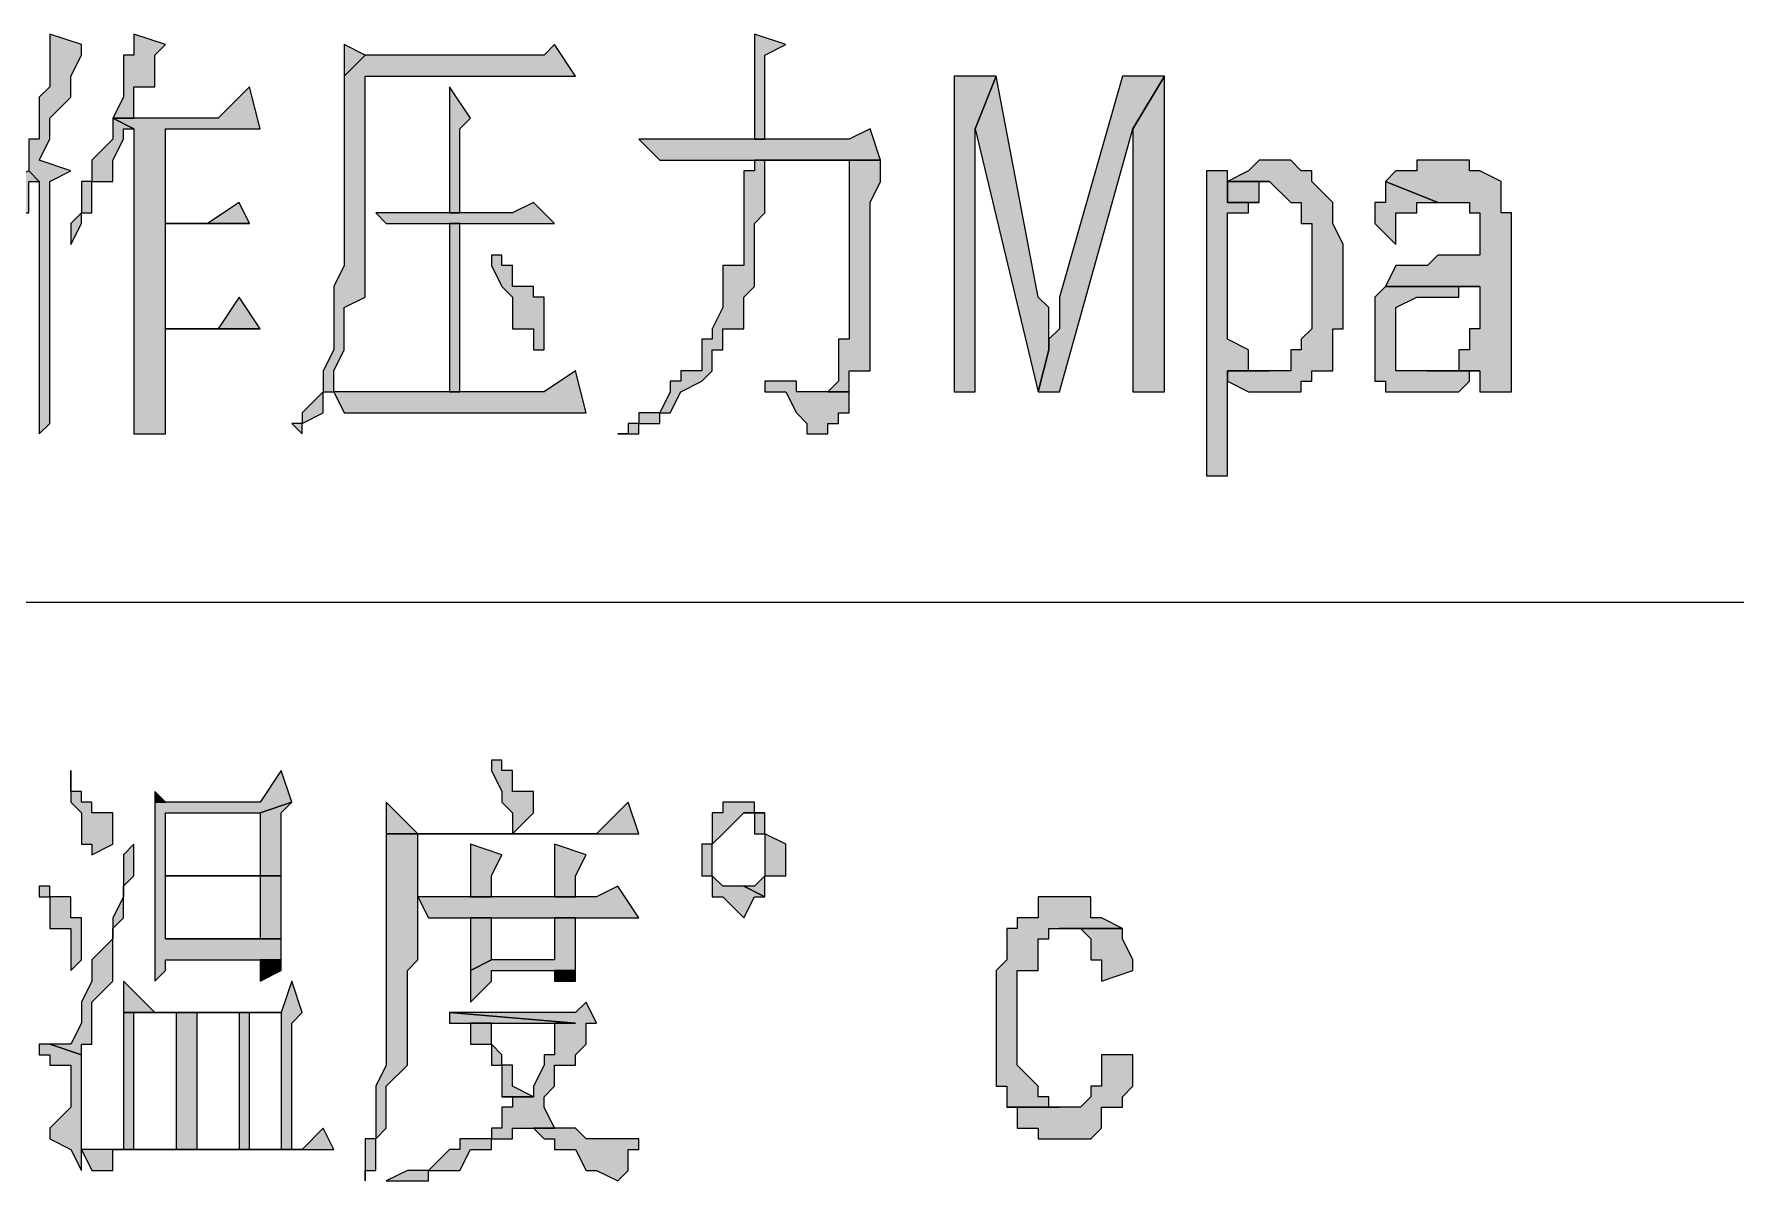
# Model space of a CAD drawing. Header units: millimetres. Extents: x 20 to 821, y 1 to 1134.
# Drawn here: x 584.73 to 613.86, y 1074.74 to 1094.36 of the extents above; entities that cross this region are included whole.
import ezdxf

# ---------------------------------------------------------------- set-up
doc = ezdxf.new("R2010")
doc.units = ezdxf.units.MM
doc.layers.add('1', color=7, linetype='Continuous')

msp = doc.modelspace()

# ---------------------------------------------------------------- hatches: boundary and pattern name
h = msp.add_hatch(color=0)
h.dxf.hatch_style = 2
h.paths.add_polyline_path([(585, 1094.361732), (585, 1093.461732), (584.82, 1093.281732), (584.82, 1092.561732), (584.64, 1092.561732), (584.64, 1092.021732), (584.82, 1091.841732), (584.82, 1087.881732), (584.82, 1087.701732), (584.82, 1087.521732), (585, 1087.701732), (585, 1091.841732), (585.36, 1092.021732), (584.82, 1092.201732), (585, 1092.561732), (585, 1092.921732), (585.36, 1093.281732), (585.36, 1093.641732), (585.54, 1094.001732), (585.54, 1094.181732)])
h = msp.add_hatch(color=0)
h.dxf.hatch_style = 2
h.paths.add_polyline_path([(586.44, 1094.361732), (586.44, 1094.001732), (586.26, 1094.001732), (586.26, 1093.281732), (586.08, 1092.921732), (586.44, 1092.921732), (586.44, 1093.281732), (586.44, 1093.461732), (586.8, 1093.461732), (586.8, 1094.001732), (586.98, 1094.181732)])
h = msp.add_hatch(color=0)
h.dxf.hatch_style = 2
h.paths.add_polyline_path([(597.06, 1094.361732), (597.06, 1092.561732), (597.24, 1092.561732), (597.24, 1094.001732), (597.6, 1094.181732)])
h = msp.add_hatch(color=0)
h.dxf.hatch_style = 2
h.paths.add_polyline_path([(593.64, 1094.181732), (593.46, 1094.001732), (590.4, 1094.001732), (590.04, 1093.641732), (590.04, 1090.401732), (589.86, 1090.041732), (589.86, 1088.961732), (589.68, 1088.601732), (589.68, 1088.421732), (589.68, 1088.241732), (589.32, 1087.881732), (589.32, 1087.701732), (589.14, 1087.701732), (589.32, 1087.521732), (589.32, 1087.701732), (589.68, 1087.881732), (589.68, 1088.241732), (589.86, 1088.241732), (589.86, 1088.601732), (590.04, 1088.961732), (590.04, 1089.681732), (590.4, 1089.861732), (590.4, 1093.641732), (594, 1093.641732)])
h = msp.add_hatch(color=0)
h.dxf.hatch_style = 2
h.paths.add_polyline_path([(590.04, 1094.181732), (590.04, 1093.641732), (590.4, 1094.001732)])
h = msp.add_hatch(color=0)
h.dxf.hatch_style = 2
h.paths.add_polyline_path([(601.2, 1093.641732), (600.48, 1093.641732), (600.48, 1088.241732), (600.84, 1088.241732), (600.84, 1092.741732)])
h = msp.add_hatch(color=0)
h.dxf.hatch_style = 2
h.paths.add_polyline_path([(601.2, 1093.641732), (600.84, 1092.741732), (601.92, 1088.241732), (602.1, 1088.961732), (602.1, 1089.681732), (601.92, 1089.861732)])
h = msp.add_hatch(color=0)
h.dxf.hatch_style = 2
h.paths.add_polyline_path([(604.08, 1093.641732), (603.36, 1093.641732), (602.28, 1089.861732), (602.28, 1089.321732), (602.1, 1089.141732), (602.1, 1088.961732), (601.92, 1088.241732), (602.28, 1088.241732), (603.54, 1092.741732)])
h = msp.add_hatch(color=0)
h.dxf.hatch_style = 2
h.paths.add_polyline_path([(604.08, 1093.641732), (603.54, 1092.741732), (603.54, 1088.241732), (604.08, 1088.241732)])
h = msp.add_hatch(color=0)
h.dxf.hatch_style = 2
h.paths.add_polyline_path([(588.42, 1093.461732), (587.88, 1092.921732), (586.08, 1092.921732), (586.44, 1092.741732), (586.44, 1087.521732), (586.98, 1087.521732), (586.98, 1089.321732), (588.6, 1089.321732), (586.98, 1089.321732), (586.98, 1091.121732), (588.42, 1091.121732), (586.98, 1091.121732), (586.98, 1092.741732), (588.6, 1092.741732)])
h = msp.add_hatch(color=0)
h.dxf.hatch_style = 2
h.paths.add_polyline_path([(591.84, 1093.461732), (591.84, 1091.301732), (592.02, 1091.301732), (592.02, 1092.741732), (592.2, 1092.921732)])
h = msp.add_hatch(color=0)
h.dxf.hatch_style = 2
h.paths.add_polyline_path([(586.08, 1092.921732), (586.08, 1092.561732), (585.72, 1092.201732), (585.72, 1091.841732), (585.54, 1091.841732), (585.54, 1091.301732), (585.36, 1091.121732), (585.36, 1090.761732), (585.54, 1091.121732), (585.54, 1091.301732), (585.72, 1091.301732), (585.72, 1091.841732), (586.08, 1091.841732), (586.08, 1092.201732), (586.26, 1092.561732), (586.26, 1092.741732), (586.44, 1092.741732)])
h = msp.add_hatch(color=0)
h.dxf.hatch_style = 2
h.paths.add_polyline_path([(599.04, 1092.741732), (598.68, 1092.561732), (595.08, 1092.561732), (595.44, 1092.201732), (599.22, 1092.201732)])
h = msp.add_hatch(color=0)
h.dxf.hatch_style = 2
h.paths.add_polyline_path([(597.06, 1092.201732), (597.06, 1092.021732), (596.88, 1092.021732), (596.88, 1090.401732), (596.52, 1090.401732), (596.52, 1089.681732), (596.34, 1089.321732), (596.34, 1089.141732), (596.16, 1089.141732), (596.16, 1088.601732), (595.8, 1088.601732), (595.8, 1088.421732), (595.62, 1088.421732), (595.62, 1088.241732), (595.44, 1087.881732), (595.08, 1087.881732), (595.08, 1087.701732), (594.9, 1087.701732), (594.9, 1087.521732), (594.72, 1087.521732), (594.9, 1087.521732), (595.08, 1087.521732), (595.08, 1087.701732), (595.44, 1087.701732), (595.44, 1087.881732), (595.62, 1087.881732), (595.8, 1088.241732), (596.16, 1088.421732), (596.34, 1088.601732), (596.34, 1088.961732), (596.52, 1088.961732), (596.52, 1089.321732), (596.88, 1089.321732), (596.88, 1089.861732), (597.06, 1090.041732), (597.06, 1091.121732), (597.24, 1091.301732), (597.24, 1092.201732), (598.68, 1092.201732)])
h = msp.add_hatch(color=0)
h.dxf.hatch_style = 2
h.paths.add_polyline_path([(599.22, 1092.201732), (597.06, 1092.201732), (598.68, 1092.201732), (598.68, 1089.141732), (598.5, 1089.141732), (598.5, 1088.421732), (598.32, 1088.241732), (598.68, 1088.241732), (598.68, 1088.421732), (598.68, 1088.601732), (599.04, 1088.601732), (599.04, 1091.481732), (599.22, 1091.841732)])
h = msp.add_hatch(color=0)
h.dxf.hatch_style = 2
h.paths.add_polyline_path([(605.88, 1092.201732), (605.7, 1092.201732), (605.52, 1092.021732), (605.16, 1091.841732), (605.88, 1091.841732), (606.24, 1091.481732), (606.42, 1091.481732), (606.42, 1091.301732), (606.42, 1091.121732), (606.6, 1091.121732), (606.6, 1089.861732), (606.6, 1089.681732), (606.6, 1089.321732), (606.42, 1089.141732), (606.42, 1088.961732), (606.24, 1088.961732), (606.24, 1088.601732), (605.88, 1088.601732), (605.16, 1088.601732), (605.16, 1088.421732), (605.52, 1088.241732), (606.42, 1088.241732), (606.42, 1088.421732), (606.6, 1088.421732), (606.6, 1088.601732), (606.96, 1088.601732), (606.96, 1088.961732), (606.96, 1089.321732), (607.14, 1089.321732), (607.14, 1090.761732), (606.96, 1091.121732), (606.96, 1091.481732), (606.6, 1091.841732), (606.6, 1092.021732), (606.42, 1092.021732), (606.24, 1092.201732)])
h = msp.add_hatch(color=0)
h.dxf.hatch_style = 2
h.paths.add_polyline_path([(608.76, 1092.201732), (608.4, 1092.201732), (608.4, 1092.021732), (608.04, 1092.021732), (607.86, 1091.841732), (608.76, 1091.481732), (609.3, 1091.481732), (609.3, 1091.301732), (609.48, 1091.301732), (609.48, 1091.121732), (609.48, 1090.581732), (609.3, 1090.581732), (608.76, 1090.581732), (608.58, 1090.401732), (608.04, 1090.401732), (607.86, 1090.041732), (609.48, 1090.041732), (609.48, 1089.861732), (609.48, 1089.321732), (609.3, 1089.321732), (609.3, 1088.961732), (609.12, 1088.961732), (609.12, 1088.601732), (608.76, 1088.601732), (609.48, 1088.601732), (609.48, 1088.421732), (609.48, 1088.241732), (610.02, 1088.241732), (610.02, 1091.301732), (609.84, 1091.301732), (609.84, 1091.841732), (609.48, 1092.021732), (609.3, 1092.021732), (609.3, 1092.201732)])
h = msp.add_hatch(color=0)
h.dxf.hatch_style = 2
h.paths.add_polyline_path([(584.64, 1092.021732), (584.28, 1091.841732), (584.28, 1091.301732), (584.1, 1091.301732), (584.1, 1090.761732), (583.92, 1090.761732), (583.92, 1090.581732), (584.1, 1090.581732), (584.1, 1090.761732), (584.28, 1090.761732), (584.28, 1091.301732), (584.64, 1091.301732), (584.64, 1091.841732), (584.82, 1091.841732)])
h = msp.add_hatch(color=0)
h.dxf.hatch_style = 2
h.paths.add_polyline_path([(605.16, 1092.021732), (604.8, 1092.021732), (604.8, 1086.801732), (605.16, 1086.801732), (605.16, 1088.601732), (605.88, 1088.601732), (605.7, 1088.601732), (605.52, 1088.601732), (605.52, 1088.961732), (605.16, 1089.141732), (605.16, 1091.301732), (605.52, 1091.301732), (605.52, 1091.481732), (605.7, 1091.481732), (605.16, 1091.481732)])
h = msp.add_hatch(color=0)
h.dxf.hatch_style = 2
h.paths.add_polyline_path([(605.16, 1091.841732), (605.16, 1091.481732), (605.7, 1091.481732), (605.7, 1091.841732), (605.88, 1091.841732)])
h = msp.add_hatch(color=0)
h.dxf.hatch_style = 2
h.paths.add_polyline_path([(607.86, 1091.841732), (607.86, 1091.481732), (607.68, 1091.481732), (607.68, 1091.121732), (608.04, 1090.761732), (608.04, 1091.301732), (608.4, 1091.301732), (608.4, 1091.481732), (608.58, 1091.481732), (608.76, 1091.481732)])
h = msp.add_hatch(color=0)
h.dxf.hatch_style = 2
h.paths.add_polyline_path([(588.24, 1091.481732), (587.7, 1091.121732), (586.98, 1091.121732), (588.42, 1091.121732)])
h = msp.add_hatch(color=0)
h.dxf.hatch_style = 2
h.paths.add_polyline_path([(593.28, 1091.481732), (592.92, 1091.301732), (590.58, 1091.301732), (590.76, 1091.121732), (593.64, 1091.121732)])
h = msp.add_hatch(color=0)
h.dxf.hatch_style = 2
h.paths.add_polyline_path([(591.84, 1088.241732), (592.02, 1088.241732), (592.02, 1091.121732), (591.84, 1091.121732)])
h = msp.add_hatch(color=0)
h.dxf.hatch_style = 2
h.paths.add_polyline_path([(592.56, 1090.581732), (592.56, 1090.401732), (592.74, 1090.041732), (592.92, 1089.861732), (592.92, 1089.321732), (593.28, 1089.321732), (593.28, 1088.961732), (593.46, 1088.961732), (593.46, 1089.861732), (593.28, 1089.861732), (593.28, 1090.041732), (592.92, 1090.041732), (592.92, 1090.401732), (592.74, 1090.401732), (592.74, 1090.581732)])
h = msp.add_hatch(color=0)
h.dxf.hatch_style = 2
h.paths.add_polyline_path([(588.24, 1089.861732), (587.88, 1089.321732), (586.98, 1089.321732), (588.6, 1089.321732)])
h = msp.add_hatch(color=0)
h.dxf.hatch_style = 2
h.paths.add_polyline_path([(607.86, 1090.041732), (607.68, 1089.861732), (607.68, 1088.421732), (607.86, 1088.421732), (607.86, 1088.241732), (608.04, 1088.241732), (608.76, 1088.241732), (609.12, 1088.241732), (609.3, 1088.421732), (609.3, 1088.601732), (608.58, 1088.601732), (608.04, 1088.601732), (608.04, 1088.961732), (608.04, 1089.681732), (608.4, 1089.861732), (609.12, 1089.861732), (609.12, 1090.041732), (609.48, 1090.041732)])
h = msp.add_hatch(color=0)
h.dxf.hatch_style = 2
h.paths.add_polyline_path([(594, 1088.601732), (593.46, 1088.241732), (589.86, 1088.241732), (590.04, 1087.881732), (594.18, 1087.881732)])
h = msp.add_hatch(color=0)
h.dxf.hatch_style = 2
h.paths.add_polyline_path([(597.24, 1088.421732), (597.24, 1088.241732), (597.6, 1088.241732), (597.78, 1087.881732), (597.96, 1087.701732), (597.96, 1087.521732), (598.32, 1087.521732), (598.32, 1087.701732), (598.5, 1087.701732), (598.5, 1087.881732), (598.68, 1087.881732), (598.68, 1088.241732), (598.32, 1088.241732), (597.78, 1088.241732), (597.78, 1088.421732)])
h = msp.add_hatch(color=0)
h.dxf.hatch_style = 2
h.paths.add_polyline_path([(608.76, 1088.601732), (608.58, 1088.601732), (609.3, 1088.601732), (609.48, 1088.601732)])
h = msp.add_hatch(color=0)
h.dxf.hatch_style = 2
h.paths.add_polyline_path([(585.36, 1081.761732), (585.36, 1081.221732), (585.54, 1081.041732), (585.54, 1080.501732), (585.72, 1080.501732), (585.72, 1080.321732), (586.08, 1080.501732), (586.08, 1081.041732), (585.72, 1081.041732), (585.72, 1081.221732), (585.54, 1081.221732), (585.54, 1081.401732), (585.36, 1081.401732)])
h = msp.add_hatch(color=0)
h.dxf.hatch_style = 2
h.paths.add_polyline_path([(588.96, 1081.761732), (588.6, 1081.221732), (586.8, 1081.221732), (586.8, 1081.041732), (586.8, 1078.161732), (586.98, 1078.341732), (586.98, 1078.521732), (588.6, 1078.521732), (588.96, 1078.521732), (588.96, 1078.881732), (586.98, 1078.881732), (586.98, 1079.961732), (588.96, 1079.961732), (586.98, 1079.961732), (586.98, 1081.041732), (588.6, 1081.041732), (589.14, 1081.221732)])
h = msp.add_hatch(color=0)
h.dxf.hatch_style = 2
h.paths.add_polyline_path([(592.56, 1081.941732), (592.56, 1081.761732), (592.74, 1081.401732), (592.74, 1081.221732), (592.92, 1081.041732), (592.92, 1080.681732), (593.28, 1081.041732), (593.28, 1081.401732), (592.92, 1081.401732), (592.92, 1081.761732), (592.74, 1081.761732), (592.74, 1081.941732)])
h = msp.add_hatch(color=0)
h.dxf.hatch_style = 2
h.paths.add_polyline_path([(586.8, 1081.401732), (586.8, 1081.221732), (586.98, 1081.221732)])
h = msp.add_hatch(color=0)
h.dxf.hatch_style = 2
h.paths.add_polyline_path([(589.14, 1081.221732), (588.6, 1081.041732), (588.6, 1079.961732), (586.98, 1079.961732), (588.96, 1079.961732), (588.96, 1080.321732), (588.96, 1081.041732)])
h = msp.add_hatch(color=0)
h.dxf.hatch_style = 2
h.paths.add_polyline_path([(594.9, 1081.221732), (594.36, 1080.681732), (590.76, 1080.681732), (590.76, 1080.501732), (590.76, 1077.441732), (590.76, 1077.081732), (590.76, 1076.721732), (590.58, 1076.361732), (590.58, 1075.461732), (590.4, 1075.461732), (590.4, 1074.741732), (590.4, 1074.921732), (590.58, 1074.921732), (590.58, 1075.281732), (590.58, 1075.461732), (590.76, 1075.641732), (590.76, 1076.361732), (591.12, 1076.721732), (591.12, 1078.341732), (591.3, 1078.521732), (591.3, 1080.681732), (595.08, 1080.681732)])
h = msp.add_hatch(color=0)
h.dxf.hatch_style = 2
h.paths.add_polyline_path([(590.76, 1081.221732), (590.76, 1080.681732), (591.3, 1080.681732)])
h = msp.add_hatch(color=0)
h.dxf.hatch_style = 2
h.paths.add_polyline_path([(596.88, 1081.221732), (596.52, 1081.221732), (596.52, 1081.041732), (596.34, 1081.041732), (596.34, 1080.681732), (596.34, 1080.501732), (596.16, 1080.501732), (596.16, 1079.961732), (596.34, 1079.961732), (596.34, 1079.601732), (596.52, 1079.601732), (596.88, 1079.241732), (597.06, 1079.601732), (597.24, 1079.601732), (596.88, 1079.781732), (596.52, 1079.781732), (596.34, 1079.961732), (596.34, 1080.501732), (596.52, 1080.681732), (596.88, 1081.041732), (597.24, 1081.041732), (597.06, 1081.041732), (597.06, 1081.221732)])
h = msp.add_hatch(color=0)
h.dxf.hatch_style = 2
h.paths.add_polyline_path([(597.24, 1081.041732), (596.88, 1081.041732), (597.06, 1081.041732), (597.06, 1080.681732), (597.24, 1080.681732), (597.24, 1079.961732), (597.06, 1079.781732), (596.88, 1079.781732), (597.24, 1079.601732), (597.24, 1079.961732), (597.6, 1079.961732), (597.6, 1080.501732), (597.24, 1080.681732)])
h = msp.add_hatch(color=0)
h.dxf.hatch_style = 2
h.paths.add_polyline_path([(586.44, 1080.501732), (586.26, 1080.321732), (586.26, 1079.601732), (586.08, 1079.241732), (586.08, 1078.881732), (585.72, 1078.521732), (585.72, 1078.161732), (585.54, 1077.801732), (585.54, 1077.441732), (585.36, 1077.081732), (585, 1077.081732), (585.54, 1076.901732), (585.54, 1077.081732), (585.72, 1077.081732), (585.72, 1077.801732), (586.08, 1078.161732), (586.08, 1079.061732), (586.26, 1079.241732), (586.26, 1079.781732), (586.44, 1079.961732)])
h = msp.add_hatch(color=0)
h.dxf.hatch_style = 2
h.paths.add_polyline_path([(592.2, 1080.501732), (592.2, 1079.601732), (592.56, 1079.601732), (592.56, 1079.961732), (592.74, 1080.321732)])
h = msp.add_hatch(color=0)
h.dxf.hatch_style = 2
h.paths.add_polyline_path([(593.64, 1080.501732), (593.64, 1079.601732), (594, 1079.601732), (594, 1079.961732), (594.18, 1080.321732)])
h = msp.add_hatch(color=0)
h.dxf.hatch_style = 2
h.paths.add_polyline_path([(588.96, 1079.961732), (588.6, 1079.961732), (588.6, 1078.881732), (586.98, 1078.881732), (588.96, 1078.881732)])
h = msp.add_hatch(color=0)
h.dxf.hatch_style = 2
h.paths.add_polyline_path([(584.82, 1079.781732), (584.82, 1079.601732), (585, 1079.601732), (585, 1079.061732), (585.36, 1079.061732), (585.36, 1078.341732), (585.54, 1078.521732), (585.54, 1079.241732), (585.36, 1079.241732), (585.36, 1079.601732), (585, 1079.601732), (585, 1079.781732)])
h = msp.add_hatch(color=0)
h.dxf.hatch_style = 2
h.paths.add_polyline_path([(594.72, 1079.781732), (594.36, 1079.601732), (591.3, 1079.601732), (591.48, 1079.241732), (595.08, 1079.241732)])
h = msp.add_hatch(color=0)
h.dxf.hatch_style = 2
h.paths.add_polyline_path([(602.28, 1079.601732), (601.92, 1079.601732), (601.92, 1079.241732), (601.56, 1079.241732), (601.56, 1079.061732), (601.38, 1079.061732), (601.38, 1078.881732), (601.38, 1078.521732), (601.2, 1078.341732), (601.2, 1076.721732), (601.2, 1076.361732), (601.38, 1076.361732), (601.38, 1076.181732), (601.38, 1076.001732), (602.28, 1076.001732), (602.1, 1076.001732), (602.1, 1076.181732), (601.92, 1076.181732), (601.92, 1076.361732), (601.56, 1076.721732), (601.56, 1078.341732), (601.92, 1078.341732), (601.92, 1078.881732), (602.1, 1078.881732), (602.1, 1079.061732), (602.28, 1079.061732), (603.36, 1079.061732), (603, 1079.241732), (602.82, 1079.241732), (602.82, 1079.601732)])
h = msp.add_hatch(color=0)
h.dxf.hatch_style = 2
h.paths.add_polyline_path([(592.56, 1079.241732), (592.2, 1079.241732), (592.2, 1079.061732), (592.2, 1078.341732), (592.56, 1078.521732)])
h = msp.add_hatch(color=0)
h.dxf.hatch_style = 2
h.paths.add_polyline_path([(594, 1079.241732), (593.64, 1079.241732), (593.64, 1078.521732), (592.56, 1078.521732), (592.2, 1078.341732), (592.2, 1077.801732), (592.56, 1078.161732), (592.56, 1078.341732), (593.64, 1078.341732), (594, 1078.341732), (594, 1078.521732)])
h = msp.add_hatch(color=0)
h.dxf.hatch_style = 2
h.paths.add_polyline_path([(603.36, 1079.061732), (602.28, 1079.061732), (602.64, 1079.061732), (602.82, 1078.881732), (602.82, 1078.521732), (603, 1078.521732), (603, 1078.161732), (603.54, 1078.341732), (603.54, 1078.521732), (603.36, 1078.881732)])
h = msp.add_hatch(color=0)
h.dxf.hatch_style = 2
h.paths.add_polyline_path([(588.96, 1078.521732), (588.6, 1078.521732), (588.6, 1078.161732), (588.96, 1078.341732)])
h = msp.add_hatch(color=0)
h.dxf.hatch_style = 2
h.paths.add_polyline_path([(594, 1078.341732), (593.64, 1078.341732), (593.64, 1078.161732), (594, 1078.161732)])
h = msp.add_hatch(color=0)
h.dxf.hatch_style = 2
h.paths.add_polyline_path([(586.26, 1078.161732), (586.26, 1077.621732), (586.8, 1077.621732)])
h = msp.add_hatch(color=0)
h.dxf.hatch_style = 2
h.paths.add_polyline_path([(589.14, 1078.161732), (588.96, 1077.621732), (586.26, 1077.621732), (588.96, 1077.621732), (588.96, 1075.281732), (589.14, 1075.281732), (589.14, 1077.441732), (589.32, 1077.621732)])
h = msp.add_hatch(color=0)
h.dxf.hatch_style = 2
h.paths.add_polyline_path([(587.52, 1077.621732), (587.16, 1077.621732), (587.16, 1075.281732), (586.26, 1075.281732), (587.52, 1075.281732)])
h = msp.add_hatch(color=0)
h.dxf.hatch_style = 2
h.paths.add_polyline_path([(588.42, 1077.621732), (588.24, 1077.621732), (588.24, 1075.281732), (586.26, 1075.281732), (588.42, 1075.281732)])
h = msp.add_hatch(color=0)
h.dxf.hatch_style = 2
h.paths.add_polyline_path([(586.26, 1077.621732), (586.26, 1075.281732), (586.44, 1075.281732), (586.44, 1077.621732), (587.16, 1077.621732), (588.96, 1077.621732)])
h = msp.add_hatch(color=0)
h.dxf.hatch_style = 2
h.paths.add_polyline_path([(594.18, 1077.801732), (594, 1077.621732), (591.84, 1077.621732), (594, 1077.441732), (593.64, 1077.441732), (593.64, 1077.081732), (593.64, 1076.901732), (593.46, 1076.901732), (593.46, 1076.721732), (593.28, 1076.361732), (593.28, 1076.181732), (592.74, 1076.181732), (592.92, 1076.181732), (592.92, 1076.001732), (592.74, 1076.001732), (592.74, 1075.641732), (592.56, 1075.641732), (592.56, 1075.461732), (592.02, 1075.461732), (592.02, 1075.281732), (591.84, 1075.281732), (591.48, 1074.921732), (591.12, 1074.921732), (590.76, 1074.741732), (591.48, 1074.741732), (591.48, 1074.921732), (592.02, 1074.921732), (592.2, 1075.281732), (592.56, 1075.281732), (592.56, 1075.461732), (592.92, 1075.461732), (592.92, 1075.641732), (593.64, 1075.641732), (593.46, 1076.001732), (593.46, 1076.181732), (593.64, 1076.361732), (593.64, 1076.721732), (594, 1076.721732), (594, 1076.901732), (594.18, 1077.081732), (594.18, 1077.441732), (594.36, 1077.441732)])
h = msp.add_hatch(color=0)
h.dxf.hatch_style = 2
h.paths.add_polyline_path([(591.84, 1077.621732), (591.84, 1077.441732), (592.02, 1077.441732), (594, 1077.441732)])
h = msp.add_hatch(color=0)
h.dxf.hatch_style = 2
h.paths.add_polyline_path([(592.56, 1077.441732), (592.2, 1077.441732), (592.2, 1077.081732), (592.56, 1077.081732), (592.56, 1076.901732), (592.56, 1076.721732), (592.74, 1076.721732), (592.74, 1076.181732), (593.28, 1076.181732), (592.92, 1076.361732), (592.92, 1076.721732), (592.74, 1076.721732), (592.74, 1076.901732), (592.56, 1077.081732)])
h = msp.add_hatch(color=0)
h.dxf.hatch_style = 2
h.paths.add_polyline_path([(584.82, 1077.081732), (584.82, 1076.901732), (585, 1076.901732), (585, 1076.721732), (585.36, 1076.721732), (585.36, 1076.001732), (585, 1075.641732), (585, 1075.461732), (585.36, 1075.281732), (585.54, 1074.921732), (585.54, 1075.641732), (585.54, 1076.001732), (585.54, 1076.901732), (585, 1077.081732)])
h = msp.add_hatch(color=0)
h.dxf.hatch_style = 2
h.paths.add_polyline_path([(603, 1076.901732), (603, 1076.361732), (602.82, 1076.361732), (602.82, 1076.181732), (602.64, 1076.001732), (601.38, 1076.001732), (601.56, 1076.001732), (601.56, 1075.641732), (601.92, 1075.641732), (601.92, 1075.461732), (602.1, 1075.461732), (602.82, 1075.461732), (603, 1075.641732), (603, 1076.001732), (603.36, 1076.001732), (603.36, 1076.181732), (603.54, 1076.361732), (603.54, 1076.901732)])
h = msp.add_hatch(color=0)
h.dxf.hatch_style = 2
h.paths.add_polyline_path([(589.68, 1075.641732), (589.32, 1075.281732), (585.54, 1075.281732), (585.72, 1074.921732), (586.08, 1074.921732), (586.08, 1075.281732), (589.86, 1075.281732)])
h = msp.add_hatch(color=0)
h.dxf.hatch_style = 2
h.paths.add_polyline_path([(593.64, 1075.641732), (593.28, 1075.641732), (593.46, 1075.461732), (593.64, 1075.461732), (593.64, 1075.281732), (594, 1075.281732), (594.18, 1074.921732), (594.36, 1074.921732), (594.72, 1074.741732), (594.9, 1074.921732), (594.9, 1075.281732), (595.08, 1075.281732), (595.08, 1075.461732), (594.9, 1075.461732), (594.72, 1075.461732), (594.18, 1075.461732), (594, 1075.641732)])

# ---------------------------------------------------------------- linework, layer by layer
at = {"layer": '1', "color": 0, "lineweight": 5}
for points in [[(585, 1094.361732), (585, 1093.461732), (584.82, 1093.281732), (584.82, 1092.561732), (584.64, 1092.561732), (584.64, 1092.021732), (584.82, 1091.841732), (584.82, 1087.881732), (584.82, 1087.701732), (584.82, 1087.521732), (585, 1087.701732), (585, 1091.841732), (585.36, 1092.021732), (584.82, 1092.201732), (585, 1092.561732), (585, 1092.921732), (585.36, 1093.281732), (585.36, 1093.641732), (585.54, 1094.001732), (585.54, 1094.181732), (585, 1094.361732)], [(586.44, 1094.361732), (586.44, 1094.001732), (586.26, 1094.001732), (586.26, 1093.281732), (586.08, 1092.921732), (586.44, 1092.921732), (586.44, 1093.281732), (586.44, 1093.461732), (586.8, 1093.461732), (586.8, 1094.001732), (586.98, 1094.181732), (586.44, 1094.361732)], [(597.06, 1094.361732), (597.06, 1092.561732), (597.24, 1092.561732), (597.24, 1094.001732), (597.6, 1094.181732), (597.06, 1094.361732)], [(593.64, 1094.181732), (593.46, 1094.001732), (590.4, 1094.001732), (590.04, 1093.641732), (590.04, 1090.401732), (589.86, 1090.041732), (589.86, 1088.961732), (589.68, 1088.601732), (589.68, 1088.421732), (589.68, 1088.241732), (589.32, 1087.881732), (589.32, 1087.701732), (589.14, 1087.701732), (589.32, 1087.521732), (589.32, 1087.701732), (589.68, 1087.881732), (589.68, 1088.241732), (589.86, 1088.241732), (589.86, 1088.601732), (590.04, 1088.961732), (590.04, 1089.681732), (590.4, 1089.861732), (590.4, 1093.641732), (594, 1093.641732), (593.64, 1094.181732)], [(590.04, 1094.181732), (590.04, 1093.641732), (590.4, 1094.001732), (590.04, 1094.181732)], [(601.2, 1093.641732), (600.48, 1093.641732), (600.48, 1088.241732), (600.84, 1088.241732), (600.84, 1092.741732), (601.2, 1093.641732)], [(601.2, 1093.641732), (600.84, 1092.741732), (601.92, 1088.241732), (602.1, 1088.961732), (602.1, 1089.681732), (601.92, 1089.861732), (601.2, 1093.641732)], [(604.08, 1093.641732), (603.36, 1093.641732), (602.28, 1089.861732), (602.28, 1089.321732), (602.1, 1089.141732), (602.1, 1088.961732), (601.92, 1088.241732), (602.28, 1088.241732), (603.54, 1092.741732), (604.08, 1093.641732)], [(604.08, 1093.641732), (603.54, 1092.741732), (603.54, 1088.241732), (604.08, 1088.241732), (604.08, 1093.641732)], [(588.42, 1093.461732), (587.88, 1092.921732), (586.08, 1092.921732), (586.44, 1092.741732), (586.44, 1087.521732), (586.98, 1087.521732), (586.98, 1089.321732), (588.6, 1089.321732), (586.98, 1089.321732), (586.98, 1091.121732), (588.42, 1091.121732), (586.98, 1091.121732), (586.98, 1092.741732), (588.6, 1092.741732), (588.42, 1093.461732)], [(591.84, 1093.461732), (591.84, 1091.301732), (592.02, 1091.301732), (592.02, 1092.741732), (592.2, 1092.921732), (591.84, 1093.461732)], [(586.08, 1092.921732), (586.08, 1092.561732), (585.72, 1092.201732), (585.72, 1091.841732), (585.54, 1091.841732), (585.54, 1091.301732), (585.36, 1091.121732), (585.36, 1090.761732), (585.54, 1091.121732), (585.54, 1091.301732), (585.72, 1091.301732), (585.72, 1091.841732), (586.08, 1091.841732), (586.08, 1092.201732), (586.08, 1092.201732), (586.26, 1092.561732), (586.26, 1092.741732), (586.44, 1092.741732), (586.08, 1092.921732)], [(599.04, 1092.741732), (598.68, 1092.561732), (595.08, 1092.561732), (595.44, 1092.201732), (599.22, 1092.201732), (599.04, 1092.741732)], [(597.06, 1092.201732), (597.06, 1092.021732), (596.88, 1092.021732), (596.88, 1090.401732), (596.52, 1090.401732), (596.52, 1089.681732), (596.34, 1089.321732), (596.34, 1089.141732), (596.16, 1089.141732), (596.16, 1088.601732), (596.16, 1088.601732), (595.8, 1088.601732), (595.8, 1088.421732), (595.62, 1088.421732), (595.62, 1088.241732), (595.44, 1087.881732), (595.08, 1087.881732), (595.08, 1087.701732), (594.9, 1087.701732), (594.9, 1087.521732), (594.72, 1087.521732), (594.9, 1087.521732), (595.08, 1087.521732), (595.08, 1087.701732), (595.44, 1087.701732), (595.44, 1087.881732), (595.62, 1087.881732), (595.8, 1088.241732), (596.16, 1088.421732), (596.34, 1088.601732), (596.34, 1088.961732), (596.52, 1088.961732), (596.52, 1089.321732), (596.88, 1089.321732), (596.88, 1089.861732), (597.06, 1090.041732), (597.06, 1091.121732), (597.24, 1091.301732), (597.24, 1092.201732), (598.68, 1092.201732), (597.06, 1092.201732)], [(599.22, 1092.201732), (597.06, 1092.201732), (598.68, 1092.201732), (598.68, 1089.141732), (598.5, 1089.141732), (598.5, 1088.421732), (598.5, 1088.421732), (598.32, 1088.241732), (598.68, 1088.241732), (598.68, 1088.421732), (598.68, 1088.601732), (599.04, 1088.601732), (599.04, 1091.481732), (599.22, 1091.841732), (599.22, 1092.201732)], [(605.88, 1092.201732), (605.7, 1092.201732), (605.52, 1092.021732), (605.16, 1091.841732), (605.88, 1091.841732), (606.24, 1091.481732), (606.42, 1091.481732), (606.42, 1091.301732), (606.42, 1091.121732), (606.6, 1091.121732), (606.6, 1089.861732), (606.6, 1089.681732), (606.6, 1089.321732), (606.42, 1089.141732), (606.42, 1088.961732), (606.24, 1088.961732), (606.24, 1088.601732), (605.88, 1088.601732), (605.16, 1088.601732), (605.16, 1088.421732), (605.52, 1088.241732), (606.42, 1088.241732), (606.42, 1088.421732), (606.6, 1088.421732), (606.6, 1088.601732), (606.96, 1088.601732), (606.96, 1088.961732), (606.96, 1089.321732), (607.14, 1089.321732), (607.14, 1090.761732), (606.96, 1091.121732), (606.96, 1091.481732), (606.6, 1091.841732), (606.6, 1092.021732), (606.42, 1092.021732), (606.24, 1092.201732), (605.88, 1092.201732)], [(608.76, 1092.201732), (608.4, 1092.201732), (608.4, 1092.021732), (608.04, 1092.021732), (607.86, 1091.841732), (608.76, 1091.481732), (609.3, 1091.481732), (609.3, 1091.301732), (609.48, 1091.301732), (609.48, 1091.121732), (609.48, 1090.581732), (609.3, 1090.581732), (609.3, 1090.581732), (608.76, 1090.581732), (608.58, 1090.401732), (608.04, 1090.401732), (607.86, 1090.041732), (609.48, 1090.041732), (609.48, 1089.861732), (609.48, 1089.321732), (609.3, 1089.321732), (609.3, 1088.961732), (609.12, 1088.961732), (609.12, 1088.601732), (608.76, 1088.601732), (609.48, 1088.601732), (609.48, 1088.421732), (609.48, 1088.241732), (610.02, 1088.241732), (610.02, 1091.301732), (609.84, 1091.301732), (609.84, 1091.841732), (609.48, 1092.021732), (609.3, 1092.021732), (609.3, 1092.201732), (608.76, 1092.201732)], [(584.64, 1092.021732), (584.28, 1091.841732), (584.28, 1091.301732), (584.1, 1091.301732), (584.1, 1090.761732), (583.92, 1090.761732), (583.92, 1090.581732), (584.1, 1090.581732), (584.1, 1090.761732), (584.28, 1090.761732), (584.28, 1091.301732), (584.64, 1091.301732), (584.64, 1091.841732), (584.82, 1091.841732), (584.64, 1092.021732)], [(605.16, 1092.021732), (604.8, 1092.021732), (604.8, 1086.801732), (605.16, 1086.801732), (605.16, 1088.601732), (605.88, 1088.601732), (605.7, 1088.601732), (605.52, 1088.601732), (605.52, 1088.961732), (605.16, 1089.141732), (605.16, 1091.301732), (605.52, 1091.301732), (605.52, 1091.481732), (605.7, 1091.481732), (605.16, 1091.481732), (605.16, 1092.021732)], [(605.16, 1091.841732), (605.16, 1091.481732), (605.7, 1091.481732), (605.7, 1091.841732), (605.88, 1091.841732), (605.16, 1091.841732)], [(607.86, 1091.841732), (607.86, 1091.481732), (607.68, 1091.481732), (607.68, 1091.121732), (608.04, 1090.761732), (608.04, 1091.301732), (608.4, 1091.301732), (608.4, 1091.481732), (608.58, 1091.481732), (608.76, 1091.481732), (607.86, 1091.841732)], [(588.24, 1091.481732), (587.7, 1091.121732), (586.98, 1091.121732), (588.42, 1091.121732), (588.24, 1091.481732)], [(593.28, 1091.481732), (592.92, 1091.301732), (590.58, 1091.301732), (590.76, 1091.121732), (593.64, 1091.121732), (593.28, 1091.481732)], [(591.84, 1088.241732), (592.02, 1088.241732), (592.02, 1091.121732), (591.84, 1091.121732), (591.84, 1088.241732)], [(592.56, 1090.581732), (592.56, 1090.401732), (592.74, 1090.041732), (592.92, 1089.861732), (592.92, 1089.321732), (593.28, 1089.321732), (593.28, 1088.961732), (593.46, 1088.961732), (593.46, 1089.861732), (593.28, 1089.861732), (593.28, 1090.041732), (592.92, 1090.041732), (592.92, 1090.041732), (592.92, 1090.401732), (592.74, 1090.401732), (592.74, 1090.581732), (592.56, 1090.581732)], [(588.24, 1089.861732), (587.88, 1089.321732), (586.98, 1089.321732), (588.6, 1089.321732), (588.24, 1089.861732)], [(607.86, 1090.041732), (607.68, 1089.861732), (607.68, 1088.421732), (607.86, 1088.421732), (607.86, 1088.241732), (608.04, 1088.241732), (608.76, 1088.241732), (608.76, 1088.241732), (609.12, 1088.241732), (609.3, 1088.421732), (609.3, 1088.601732), (608.58, 1088.601732), (608.04, 1088.601732), (608.04, 1088.961732), (608.04, 1089.681732), (608.4, 1089.861732), (609.12, 1089.861732), (609.12, 1090.041732), (609.48, 1090.041732), (607.86, 1090.041732)], [(594, 1088.601732), (593.46, 1088.241732), (589.86, 1088.241732), (590.04, 1087.881732), (594.18, 1087.881732), (594, 1088.601732)], [(597.24, 1088.421732), (597.24, 1088.241732), (597.6, 1088.241732), (597.78, 1087.881732), (597.96, 1087.701732), (597.96, 1087.521732), (598.32, 1087.521732), (598.32, 1087.701732), (598.5, 1087.701732), (598.5, 1087.881732), (598.68, 1087.881732), (598.68, 1088.241732), (598.32, 1088.241732), (597.78, 1088.241732), (597.78, 1088.421732), (597.24, 1088.421732)], [(608.76, 1088.601732), (608.58, 1088.601732), (609.3, 1088.601732), (609.48, 1088.601732), (608.76, 1088.601732)], [(585.36, 1081.761732), (585.36, 1081.221732), (585.54, 1081.041732), (585.54, 1080.501732), (585.72, 1080.501732), (585.72, 1080.321732), (586.08, 1080.501732), (586.08, 1081.041732), (585.72, 1081.041732), (585.72, 1081.221732), (585.54, 1081.221732), (585.54, 1081.401732), (585.36, 1081.401732), (585.36, 1081.761732)], [(588.96, 1081.761732), (588.6, 1081.221732), (586.8, 1081.221732), (586.8, 1081.041732), (586.8, 1078.161732), (586.98, 1078.341732), (586.98, 1078.521732), (588.6, 1078.521732), (588.96, 1078.521732), (588.96, 1078.881732), (586.98, 1078.881732), (586.98, 1079.961732), (588.96, 1079.961732), (586.98, 1079.961732), (586.98, 1081.041732), (588.6, 1081.041732), (589.14, 1081.221732), (588.96, 1081.761732)], [(592.56, 1081.941732), (592.56, 1081.761732), (592.74, 1081.401732), (592.74, 1081.221732), (592.92, 1081.041732), (592.92, 1080.681732), (593.28, 1081.041732), (593.28, 1081.401732), (592.92, 1081.401732), (592.92, 1081.761732), (592.74, 1081.761732), (592.74, 1081.941732), (592.56, 1081.941732)], [(586.8, 1081.401732), (586.8, 1081.221732), (586.98, 1081.221732), (586.8, 1081.401732)], [(589.14, 1081.221732), (588.6, 1081.041732), (588.6, 1079.961732), (586.98, 1079.961732), (588.96, 1079.961732), (588.96, 1080.321732), (588.96, 1081.041732), (589.14, 1081.221732)], [(594.9, 1081.221732), (594.36, 1080.681732), (590.76, 1080.681732), (590.76, 1080.501732), (590.76, 1077.441732), (590.76, 1077.081732), (590.76, 1076.721732), (590.58, 1076.361732), (590.58, 1075.461732), (590.4, 1075.461732), (590.4, 1074.741732), (590.4, 1074.921732), (590.58, 1074.921732), (590.58, 1075.281732), (590.58, 1075.461732), (590.76, 1075.641732), (590.76, 1076.361732), (591.12, 1076.721732), (591.12, 1078.341732), (591.3, 1078.521732), (591.3, 1080.681732), (595.08, 1080.681732), (594.9, 1081.221732)], [(590.76, 1081.221732), (590.76, 1080.681732), (591.3, 1080.681732), (590.76, 1081.221732)], [(596.88, 1081.221732), (596.52, 1081.221732), (596.52, 1081.041732), (596.34, 1081.041732), (596.34, 1080.681732), (596.34, 1080.501732), (596.16, 1080.501732), (596.16, 1079.961732), (596.34, 1079.961732), (596.34, 1079.601732), (596.52, 1079.601732), (596.88, 1079.241732), (597.06, 1079.601732), (597.24, 1079.601732), (596.88, 1079.781732), (596.88, 1079.781732), (596.52, 1079.781732), (596.34, 1079.961732), (596.34, 1080.501732), (596.52, 1080.681732), (596.88, 1081.041732), (597.24, 1081.041732), (597.06, 1081.041732), (597.06, 1081.221732), (596.88, 1081.221732)], [(597.24, 1081.041732), (596.88, 1081.041732), (597.06, 1081.041732), (597.06, 1080.681732), (597.24, 1080.681732), (597.24, 1079.961732), (597.06, 1079.781732), (596.88, 1079.781732), (597.24, 1079.601732), (597.24, 1079.961732), (597.6, 1079.961732), (597.6, 1080.501732), (597.24, 1080.681732), (597.24, 1081.041732)], [(586.44, 1080.501732), (586.26, 1080.321732), (586.26, 1079.601732), (586.08, 1079.241732), (586.08, 1078.881732), (585.72, 1078.521732), (585.72, 1078.161732), (585.54, 1077.801732), (585.54, 1077.441732), (585.36, 1077.081732), (585, 1077.081732), (585.54, 1076.901732), (585.54, 1077.081732), (585.72, 1077.081732), (585.72, 1077.801732), (586.08, 1078.161732), (586.08, 1079.061732), (586.26, 1079.241732), (586.26, 1079.781732), (586.44, 1079.961732), (586.44, 1080.501732)], [(592.2, 1080.501732), (592.2, 1079.601732), (592.56, 1079.601732), (592.56, 1079.961732), (592.74, 1080.321732), (592.2, 1080.501732)], [(593.64, 1080.501732), (593.64, 1079.601732), (594, 1079.601732), (594, 1079.961732), (594.18, 1080.321732), (593.64, 1080.501732)], [(588.96, 1079.961732), (588.6, 1079.961732), (588.6, 1078.881732), (586.98, 1078.881732), (588.96, 1078.881732), (588.96, 1079.961732)], [(584.82, 1079.781732), (584.82, 1079.601732), (585, 1079.601732), (585, 1079.061732), (585.36, 1079.061732), (585.36, 1078.341732), (585.54, 1078.521732), (585.54, 1079.241732), (585.36, 1079.241732), (585.36, 1079.601732), (585, 1079.601732), (585, 1079.781732), (584.82, 1079.781732)], [(594.72, 1079.781732), (594.36, 1079.601732), (591.3, 1079.601732), (591.48, 1079.241732), (595.08, 1079.241732), (594.72, 1079.781732)], [(602.28, 1079.601732), (601.92, 1079.601732), (601.92, 1079.241732), (601.56, 1079.241732), (601.56, 1079.061732), (601.38, 1079.061732), (601.38, 1078.881732), (601.38, 1078.521732), (601.2, 1078.341732), (601.2, 1076.721732), (601.2, 1076.361732), (601.38, 1076.361732), (601.38, 1076.181732), (601.38, 1076.001732), (602.28, 1076.001732), (602.1, 1076.001732), (602.1, 1076.181732), (601.92, 1076.181732), (601.92, 1076.361732), (601.56, 1076.721732), (601.56, 1078.341732), (601.92, 1078.341732), (601.92, 1078.881732), (602.1, 1078.881732), (602.1, 1079.061732), (602.28, 1079.061732), (603.36, 1079.061732), (603, 1079.241732), (602.82, 1079.241732), (602.82, 1079.601732), (602.28, 1079.601732)], [(592.56, 1079.241732), (592.2, 1079.241732), (592.2, 1079.061732), (592.2, 1078.341732), (592.56, 1078.521732), (592.56, 1079.241732)], [(594, 1079.241732), (593.64, 1079.241732), (593.64, 1078.521732), (592.56, 1078.521732), (592.2, 1078.341732), (592.2, 1077.801732), (592.56, 1078.161732), (592.56, 1078.341732), (593.64, 1078.341732), (594, 1078.341732), (594, 1078.521732), (594, 1079.241732)], [(603.36, 1079.061732), (602.28, 1079.061732), (602.64, 1079.061732), (602.82, 1078.881732), (602.82, 1078.521732), (603, 1078.521732), (603, 1078.161732), (603.54, 1078.341732), (603.54, 1078.521732), (603.36, 1078.881732), (603.36, 1079.061732)], [(588.96, 1078.521732), (588.6, 1078.521732), (588.6, 1078.161732), (588.96, 1078.341732), (588.96, 1078.521732)], [(594, 1078.341732), (593.64, 1078.341732), (593.64, 1078.161732), (594, 1078.161732), (594, 1078.341732)], [(586.26, 1078.161732), (586.26, 1077.621732), (586.8, 1077.621732), (586.26, 1078.161732)], [(589.14, 1078.161732), (588.96, 1077.621732), (586.26, 1077.621732), (588.96, 1077.621732), (588.96, 1075.281732), (589.14, 1075.281732), (589.14, 1077.441732), (589.32, 1077.621732), (589.14, 1078.161732)], [(587.52, 1077.621732), (587.16, 1077.621732), (587.16, 1075.281732), (586.26, 1075.281732), (587.52, 1075.281732), (587.52, 1077.621732)], [(588.42, 1077.621732), (588.24, 1077.621732), (588.24, 1075.281732), (586.26, 1075.281732), (588.42, 1075.281732), (588.42, 1077.621732)], [(586.26, 1077.621732), (586.26, 1075.281732), (586.44, 1075.281732), (586.44, 1077.621732), (587.16, 1077.621732), (588.96, 1077.621732), (586.26, 1077.621732)], [(594.18, 1077.801732), (594, 1077.621732), (591.84, 1077.621732), (594, 1077.441732), (593.64, 1077.441732), (593.64, 1077.081732), (593.64, 1076.901732), (593.46, 1076.901732), (593.46, 1076.721732), (593.28, 1076.361732), (593.28, 1076.181732), (592.74, 1076.181732), (592.92, 1076.181732), (592.92, 1076.001732), (592.74, 1076.001732), (592.74, 1075.641732), (592.56, 1075.641732), (592.56, 1075.461732), (592.02, 1075.461732), (592.02, 1075.281732), (591.84, 1075.281732), (591.48, 1074.921732), (591.12, 1074.921732), (590.76, 1074.741732), (591.48, 1074.741732), (591.48, 1074.921732), (592.02, 1074.921732), (592.2, 1075.281732), (592.56, 1075.281732), (592.56, 1075.461732), (592.92, 1075.461732), (592.92, 1075.641732), (593.64, 1075.641732), (593.46, 1076.001732), (593.46, 1076.181732), (593.64, 1076.361732), (593.64, 1076.721732), (594, 1076.721732), (594, 1076.901732), (594.18, 1077.081732), (594.18, 1077.441732), (594.36, 1077.441732), (594.18, 1077.801732)], [(591.84, 1077.621732), (591.84, 1077.441732), (592.02, 1077.441732), (594, 1077.441732), (591.84, 1077.621732)], [(592.56, 1077.441732), (592.2, 1077.441732), (592.2, 1077.081732), (592.56, 1077.081732), (592.56, 1076.901732), (592.56, 1076.721732), (592.74, 1076.721732), (592.74, 1076.181732), (593.28, 1076.181732), (592.92, 1076.361732), (592.92, 1076.721732), (592.74, 1076.721732), (592.74, 1076.901732), (592.56, 1077.081732), (592.56, 1077.441732)], [(584.82, 1077.081732), (584.82, 1076.901732), (585, 1076.901732), (585, 1076.721732), (585.36, 1076.721732), (585.36, 1076.001732), (585, 1075.641732), (585, 1075.461732), (585.36, 1075.281732), (585.54, 1074.921732), (585.54, 1075.641732), (585.54, 1076.001732), (585.54, 1076.901732), (585, 1077.081732), (584.82, 1077.081732)], [(603, 1076.901732), (603, 1076.361732), (602.82, 1076.361732), (602.82, 1076.181732), (602.64, 1076.001732), (601.38, 1076.001732), (601.56, 1076.001732), (601.56, 1075.641732), (601.92, 1075.641732), (601.92, 1075.461732), (602.1, 1075.461732), (602.82, 1075.461732), (603, 1075.641732), (603, 1076.001732), (603.36, 1076.001732), (603.36, 1076.181732), (603.54, 1076.361732), (603.54, 1076.901732), (603, 1076.901732)], [(589.68, 1075.641732), (589.32, 1075.281732), (585.54, 1075.281732), (585.72, 1074.921732), (586.08, 1074.921732), (586.08, 1075.281732), (589.86, 1075.281732), (589.68, 1075.641732)], [(593.64, 1075.641732), (593.28, 1075.641732), (593.46, 1075.461732), (593.64, 1075.461732), (593.64, 1075.281732), (594, 1075.281732), (594.18, 1074.921732), (594.36, 1074.921732), (594.72, 1074.741732), (594.9, 1074.921732), (594.9, 1075.281732), (595.08, 1075.281732), (595.08, 1075.461732), (594.9, 1075.461732), (594.72, 1075.461732), (594.18, 1075.461732), (594, 1075.641732), (593.64, 1075.641732)]]:
    msp.add_lwpolyline(points, dxfattribs=at)
at = {"layer": '1', "color": 0, "lineweight": 25}
msp.add_lwpolyline([(557.64, 1084.641732), (821.16, 1084.641732)], dxfattribs=at)

doc.saveas('drawing.dxf')
